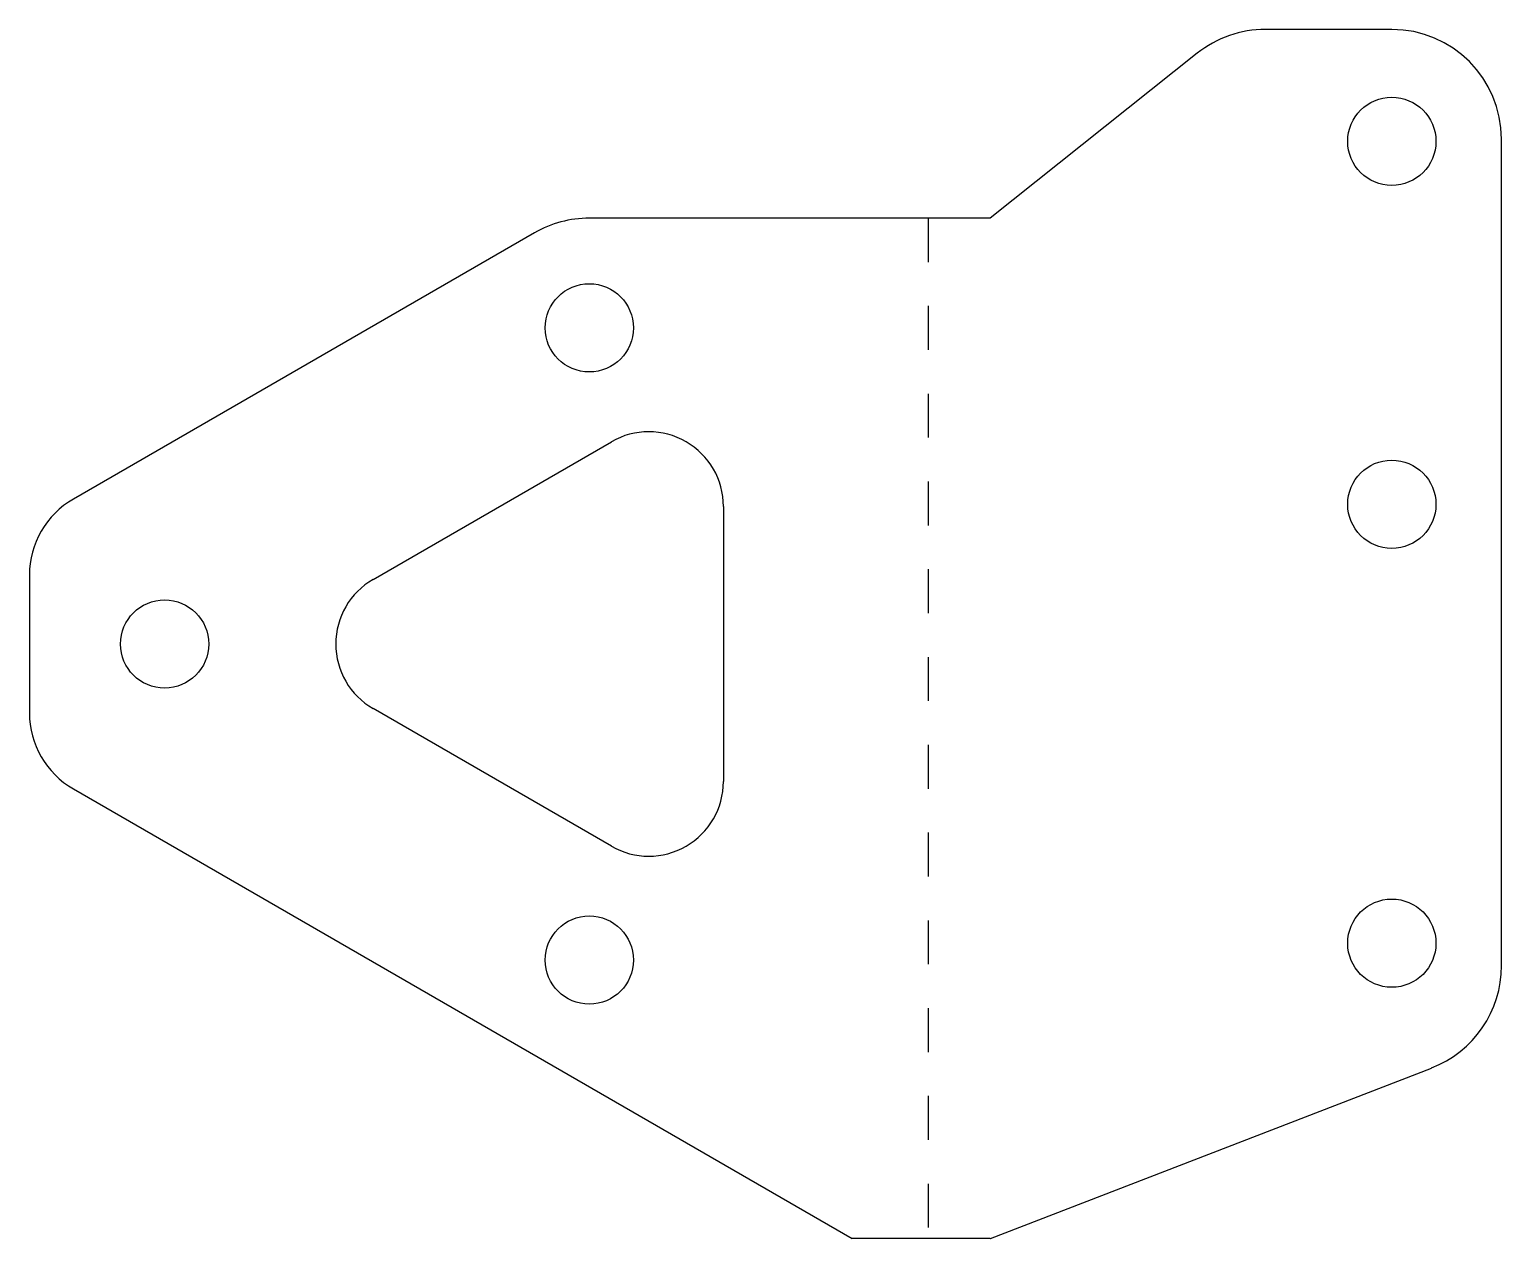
# Model space of a CAD drawing. Header units: inches. Extents: x 3.65 to 7.01, y 2.82 to 5.57.
import ezdxf

# ---------------------------------------------------------------- set-up
doc = ezdxf.new("R2010")
doc.units = ezdxf.units.IN
doc.header["$LTSCALE"] = 0.605
doc.header["$MEASUREMENT"] = 0
doc.linetypes.add('DASHED', pattern=[0.2, 0.1, -0.1])
doc.layers.get('0').update_dxf_attribs({"linetype": 'CONTINUOUS'})
doc.layers.add('02___PRT_ALL_AXES', color=7, linetype='CONTINUOUS')

msp = doc.modelspace()

# ---------------------------------------------------------------- linework, layer by layer
at = {"color": 7, "linetype": 'Continuous'}
for p, q in [((6.7565, 5.5716), (6.4689, 5.5716)), ((6.3132, 5.5172), (5.8414, 5.1416)), ((7.0065, 3.4384), (7.0065, 5.3216)), ((5.5587, 5.1416), (4.9282, 5.1416)), ((4.8032, 5.1081), (3.7527, 4.5016)), ((3.6527, 4.3284), (3.6527, 4.0143)), ((3.7527, 3.8411), (5.5271, 2.8166)), ((5.8425, 2.8166), (6.8468, 3.2052)), ((5.5587, 2.8166), (5.5271, 2.8166)), ((5.8414, 2.8166), (5.8425, 2.8166))]:
    msp.add_line(p, q, dxfattribs=at)
at = {"color": 7, "linetype": 'DASHED'}
msp.add_line((5.7, 5.1416), (5.7, 2.8166), dxfattribs=at)
at = {"color": 7, "linetype": 'Continuous'}
for centre, radius, start, end in [((6.4689, 5.3216), 0.25, 90, 128.5238), ((6.7565, 5.3216), 0.25, 0, 90), ((4.9282, 4.8916), 0.25, 90, 120), ((3.8527, 4.3284), 0.2, 120, 180), ((3.8527, 4.0143), 0.2, 180, 240), ((6.7565, 3.4384), 0.25, 291.1553, 360)]:
    msp.add_arc(centre, radius, start, end, dxfattribs=at)
at = {"layer": '02___PRT_ALL_AXES', "color": 7, "linetype": 'Continuous'}
for p, q in [((5.8414, 5.1416), (5.5587, 5.1416)), ((4.4356, 4.3186), (4.9787, 4.6321)), ((5.2337, 4.4849), (5.2337, 3.8578)), ((4.9787, 3.7106), (4.4356, 4.0241)), ((5.8414, 2.8166), (5.5587, 2.8166))]:
    msp.add_line(p, q, dxfattribs=at)
for centre in [(6.7565, 5.3166), (4.9282, 4.8916), (6.7565, 4.4896), (3.9606, 4.1713), (6.7565, 3.4896), (4.9282, 3.4511)]:
    msp.add_circle(centre, 0.1005, dxfattribs=at)
for centre, start, end in [((5.0637, 4.4849), 0, 120), ((4.5206, 4.1713), 120, 240), ((5.0637, 3.8578), 240, 360)]:
    msp.add_arc(centre, 0.17, start, end, dxfattribs=at)

doc.saveas('drawing.dxf')
